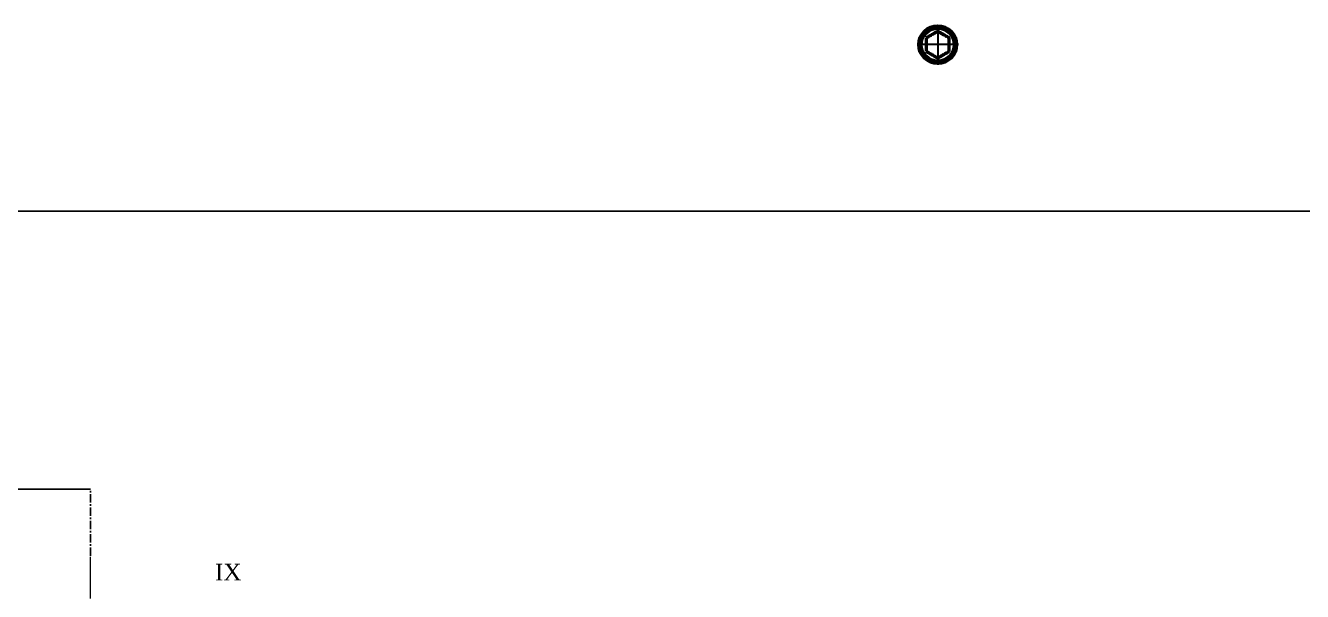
# Model space of a CAD drawing. Header units: inches. Extents: x -8900 to -5053, y -1814 to -15.
# Drawn here: x -8453.8 to -8070.8, y -1087.2 to -917.4 of the extents above; entities that cross this region are included whole.
import ezdxf

# ---------------------------------------------------------------- set-up
doc = ezdxf.new("R2010")
doc.units = ezdxf.units.IN
doc.header["$LTSCALE"] = 2
doc.header["$MEASUREMENT"] = 0
doc.linetypes.add('CENTER', pattern=[2, 1.25, -0.25, 0.25, -0.25])
doc.linetypes.add('CENTER2', pattern=[28.575, 19.05, -3.175, 3.175, -3.175])
for name, color, linetype, lineweight in [('Center Mark (ISO)', 7, 'CENTER2', 30), ('duong co ban', 7, 'Continuous', 50), ('duong tam', 1, 'CENTER', 20), ('Visible (ISO)', 7, 'Continuous', 50)]:
    doc.layers.add(name, color=color, linetype=linetype, lineweight=lineweight)
doc.layers.add('DEFAULT_1', color=7, linetype='CENTER')
doc.styles.get("Standard").update_dxf_attribs({"font": 'arial.ttf', "height": 2.5})
doc.dimstyles.get("Standard").update_dxf_attribs({"dimtxt": 0.18, "dimasz": 0.18, "dimexe": 0.18, "dimexo": 0.0625, "dimgap": 0.09, "dimtad": 0, "dimtih": 1, "dimtoh": 1, "dimdec": 4, "dimzin": 0, "dimdsep": 46, "dimtxsty": 'Standard', "dimcen": 0.09, "dimadec": 0, "dimazin": 0, "dimtfac": 1, "dimtdec": 4, "dimtofl": 0, "dimtmove": 0, "dimatfit": 3, "dimfxl": 1, "dimtolj": 1, "dimtzin": 0, "dimarcsym": 0})

msp = doc.modelspace()

# ---------------------------------------------------------------- linework, layer by layer
at = {"color": 7, "linetype": 'Continuous'}
msp.add_line((-8899.49, -973.13), (-7710.49, -973.13), dxfattribs=at)
at = {"layer": 'Center Mark (ISO)', "linetype": 'CENTER2'}
for p, q in [((-8180.16, -917.37), (-8180.16, -929.17)), ((-8173.89, -923.11), (-8186.27, -923.11))]:
    msp.add_line(p, q, dxfattribs=at)
at = {"layer": 'DEFAULT_1', "color": 7, "linetype": 'CENTER'}
msp.add_line((-8434.31, -1076.52), (-8434.31, -1056.52), dxfattribs=at)
at = {"layer": 'duong co ban'}
for radius in [5.67, 4.93]:
    msp.add_circle((-8180.16, -923.11), radius, dxfattribs=at)
at = {"layer": 'duong tam', "ltscale": 5}
msp.add_line((-8434.31, -1129.35), (-8434.31, -1076.52), dxfattribs=at)
at = {"layer": 'Visible (ISO)'}
for points, weights in [([(-8180.16, -919.12), (-8181.08, -919.66), (-8181.88, -920.12)], [1.01001874936, 1.04314139574, 1]), ([(-8178.43, -920.12), (-8179.23, -919.66), (-8180.16, -919.12)], [1, 1.04314139574, 1.01001874936]), ([(-8181.88, -920.12), (-8182.68, -920.58), (-8183.61, -921.12)], [1, 1.04314139574, 1.01001874936]), ([(-8183.61, -921.12), (-8183.61, -922.19), (-8183.61, -923.11)], [1.01001874936, 1.04314139574, 1]), ([(-8176.7, -921.12), (-8177.63, -920.58), (-8178.43, -920.12)], [1.01001874936, 1.04314139574, 1]), ([(-8176.7, -923.11), (-8176.7, -922.19), (-8176.7, -921.12)], [1, 1.04314139574, 1.01001874936]), ([(-8183.61, -923.11), (-8183.61, -924.04), (-8183.61, -925.11)], [1, 1.04314139574, 1.01001874936]), ([(-8183.61, -925.11), (-8182.68, -925.64), (-8181.88, -926.1)], [1.01001874936, 1.04314139574, 1]), ([(-8181.88, -926.1), (-8181.08, -926.57), (-8180.16, -927.1)], [1, 1.04314139574, 1.01001874936]), ([(-8180.16, -927.1), (-8179.23, -926.57), (-8178.43, -926.1)], [1.01001874936, 1.04314139574, 1]), ([(-8178.43, -926.1), (-8177.63, -925.64), (-8176.7, -925.11)], [1, 1.04314139574, 1.01001874936]), ([(-8176.7, -925.11), (-8176.7, -924.04), (-8176.7, -923.11)], [1.01001874936, 1.04314139574, 1])]:
    msp.add_rational_spline(points, weights, degree=2, dxfattribs=at)

# ---------------------------------------------------------------- texts
at = {"layer": 'duong co ban', "lineweight": 20, "insert": (-8396.94, -1078.91), "char_height": 5, "width": 8.0727, "attachment_point": 1}
msp.add_mtext('{\\fTimes New Roman|b0|i0|c0|p18;IX}', dxfattribs=at)

# ---------------------------------------------------------------- leaders
at = {"color": 7, "linetype": 'Continuous'}
msp.add_leader([(-8434.31, -1056.52), (-8513.68, -1056.52)], dimstyle='Standard', override={"dimtad": 0}, dxfattribs=at)

doc.saveas('drawing.dxf')
